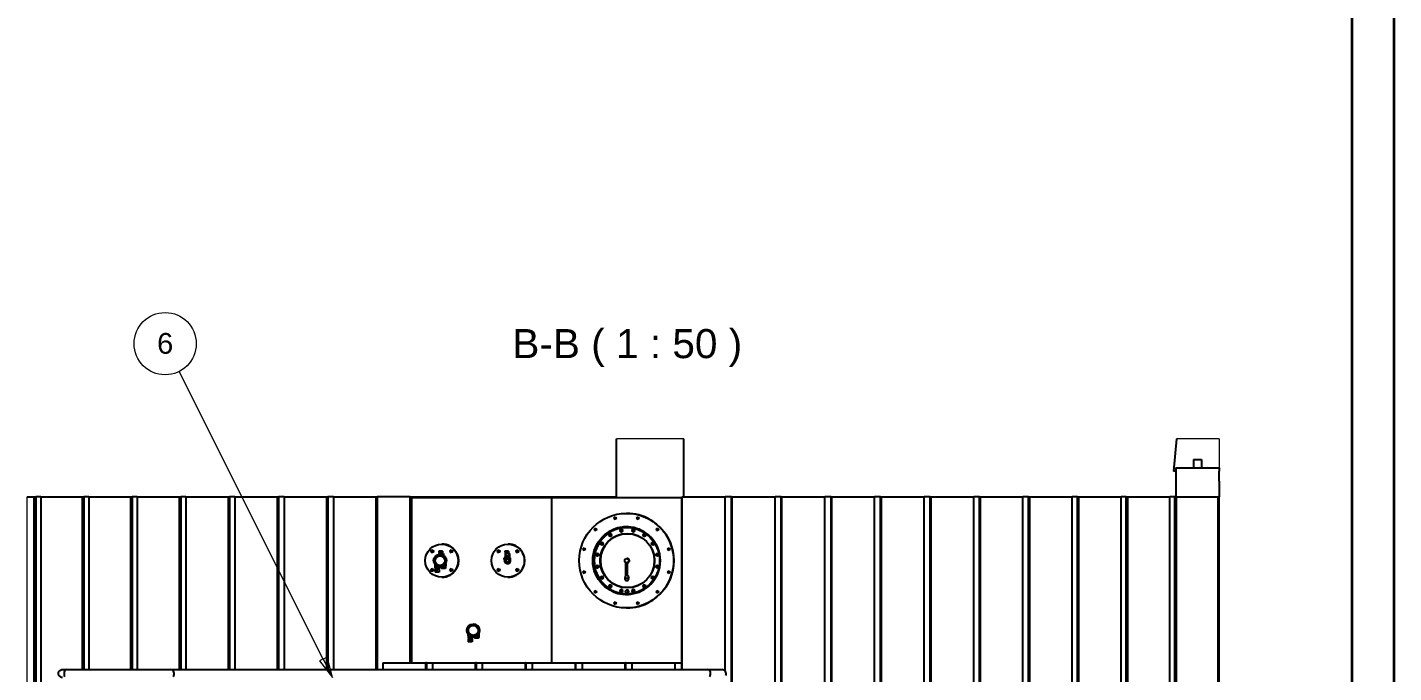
# Model space of a CAD drawing. Header units: millimetres. Extents: x -360063 to 84100, y -179792 to 59400.
# Drawn here: x 67632 to 84100, y 30450 to 38223 of the extents above; entities that cross this region are included whole.
import ezdxf

# ---------------------------------------------------------------- set-up
doc = ezdxf.new("R2010")
doc.units = ezdxf.units.MM
doc.header["$LTSCALE"] = 100
doc.layers.get('0').update_dxf_attribs({"lineweight": 18})
for name, color, linetype, lineweight in [('Border', 7, 'Continuous', 35), ('Symbol', 7, 'Continuous', 18), ('Visible', 7, 'Continuous', 25), ('Visible Narrow', 7, 'Continuous', 18)]:
    doc.layers.add(name, color=color, linetype=linetype, lineweight=lineweight)
doc.styles.add('4003-AREA-05_Standard', font='arial.ttf')
doc.styles.add('Note Text', font='arial.ttf')

# ---------------------------------------------------------------- blocks, each defined once
blk = doc.blocks.new('Borders Bigadan Border')
at = {"layer": 'Border'}
for p, q in [((841, 594), (841, 0)), ((836, 5), (836, 589))]:
    blk.add_line(p, q, dxfattribs=at)
blk = doc.blocks.new('Balloon4')
at = {"layer": 'Symbol'}
for p, q in [((711.99, 306.14), (694.6, 340.79)), ((712.44, 306.37), (711.54, 305.92)), ((713.11, 303.91), (712.44, 306.37)), ((711.54, 305.92), (713.11, 303.91)), ((711.99, 306.14), (713.11, 303.91))]:
    blk.add_line(p, q, dxfattribs=at)
at = {"layer": 'Symbol', "flags": 128}
blk.add_lwpolyline([(711.54, 305.92), (713.11, 303.91), (712.44, 306.37), (711.54, 305.92)], dxfattribs=at)
at = {"layer": 'Symbol'}
blk.add_circle((692.93, 344.13), 3.75, dxfattribs=at)
blk.add_solid([(711.54, 305.92), (713.11, 303.91), (712.44, 306.37), (711.54, 305.92)], dxfattribs=at)
at = {"layer": 'Symbol', "insert": (692.93, 344.15), "char_height": 2.5, "attachment_point": 5, "style": 'Note Text'}
blk.add_mtext('6', dxfattribs=at)

msp = doc.modelspace()

# ---------------------------------------------------------------- linework, layer by layer
at = {"layer": 'Visible'}
for p, q in [((74733.56, 32559.19), (74733.56, 33268.2)), ((75546.36, 32569.19), (75546.36, 33268.2)), ((81481.71, 33268.2), (81447.42, 32876.19)), ((81685.56, 33018.19), (81785.56, 33018.19)), ((81685.56, 33018.19), (81685.56, 32916.19)), ((81785.56, 33018.19), (81785.56, 32916.19)), ((81475.06, 32876.19), (81447.42, 32876.19)), ((81475.06, 32916.19), (81996.06, 32916.19)), ((81475.06, 32916.19), (81475.06, 32569.19)), ((81997.76, 32876.19), (81995.89, 32876.19)), ((81996.06, 32916.19), (81996.06, 32876.19)), ((81996.06, 32756.13), (81996.06, 32569.19)), ((67631.64, 32569.19), (67716.03, 32569.19)), ((67716.03, 32569.19), (67735.44, 32569.19)), ((67716.03, 20839.19), (67716.03, 32569.19)), ((67792.89, 32569.19), (67735.44, 32569.19)), ((67735.44, 32569.19), (67735.44, 20839.19)), ((67792.89, 32569.19), (67792.89, 20839.19)), ((67792.89, 32569.19), (68295.89, 32569.19)), ((68295.89, 30487.49), (68295.89, 32569.19)), ((68295.89, 32569.19), (68313.77, 32569.19)), ((68373.23, 32569.19), (68313.77, 32569.19)), ((68313.77, 32569.19), (68313.77, 30487.49)), ((68373.23, 32569.19), (68373.23, 30487.49)), ((68373.23, 32569.19), (68879.24, 32569.19)), ((68879.24, 32569.19), (68895.6, 32569.19)), ((68879.24, 30487.49), (68879.24, 32569.19)), ((68957.03, 32569.19), (68895.6, 32569.19)), ((68895.6, 32569.19), (68895.6, 30487.49)), ((68957.03, 32569.19), (68957.03, 30487.49)), ((68957.03, 32569.19), (69465.8, 32569.19)), ((69465.8, 30487.49), (69465.8, 32569.19)), ((69465.8, 32569.19), (69480.61, 32569.19)), ((69543.99, 32569.19), (69480.61, 32569.19)), ((69480.61, 32569.19), (69480.61, 30487.49)), ((69543.99, 32569.19), (69543.99, 30487.49)), ((69543.99, 32569.19), (70055.25, 32569.19)), ((70055.25, 30487.49), (70055.25, 32569.19)), ((70055.25, 32569.19), (70068.51, 32569.19)), ((70133.8, 32569.19), (70068.51, 32569.19)), ((70068.51, 32569.19), (70068.51, 30487.49)), ((70133.8, 32569.19), (70133.8, 30487.49)), ((70133.8, 32569.19), (70647.3, 32569.19)), ((70647.3, 32569.19), (70659, 32569.19)), ((70647.3, 30487.49), (70647.3, 32569.19)), ((70726.17, 32569.19), (70659, 32569.19)), ((70659, 32569.19), (70659, 30487.49)), ((70726.17, 32569.19), (70726.17, 30487.49)), ((70726.17, 32569.19), (71241.64, 32569.19)), ((71241.64, 30487.49), (71241.64, 32569.19)), ((71241.64, 32569.19), (71251.79, 32569.19)), ((71320.8, 32569.19), (71251.79, 32569.19)), ((71251.79, 32569.19), (71251.79, 30487.49)), ((71320.8, 32569.19), (71320.8, 30487.49)), ((71320.8, 32569.19), (71837.98, 32569.19)), ((71837.98, 32569.19), (71846.56, 32569.19)), ((71837.98, 30487.49), (71837.98, 32569.19)), ((72244.37, 32569.19), (71846.56, 32569.19)), ((71846.56, 32569.19), (71846.56, 30487.49)), ((72244.37, 32569.19), (72260.35, 32569.19)), ((72244.37, 30569.19), (72244.37, 32569.19)), ((72260.35, 32569.19), (74733.56, 32569.19)), ((72260.35, 32569.19), (72260.35, 30569.19)), ((72260.35, 32559.19), (73954.17, 32559.19)), ((73954.17, 32559.19), (75519.8, 32559.19)), ((73954.17, 30569.19), (73954.17, 32559.19)), ((75519.8, 30487.49), (75519.8, 32569.19)), ((75519.8, 32569.19), (75520.7, 32569.19)), ((75520.7, 32569.19), (75520.7, 30487.49)), ((75520.7, 32569.19), (76042.41, 32569.19)), ((76119.88, 32569.19), (76042.41, 32569.19)), ((76042.41, 30469.67), (76042.41, 32569.19)), ((76119.88, 25039.19), (76119.88, 32569.19)), ((76119.88, 32569.19), (76122.36, 32569.19)), ((76122.36, 32569.19), (76122.36, 25039.19)), ((76122.36, 32569.19), (76643.66, 32569.19)), ((76719.47, 32569.19), (76643.66, 32569.19)), ((76643.66, 25039.19), (76643.66, 32569.19)), ((76719.47, 25039.19), (76719.47, 32569.19)), ((76719.47, 32569.19), (76723.52, 32569.19)), ((76723.52, 32569.19), (76723.52, 25039.19)), ((76723.52, 32569.19), (77244.14, 32569.19)), ((77318.24, 32569.19), (77244.14, 32569.19)), ((77244.14, 25039.19), (77244.14, 32569.19)), ((77318.24, 25039.19), (77318.24, 32569.19)), ((77318.24, 32569.19), (77323.88, 32569.19)), ((77323.88, 32569.19), (77323.88, 25039.19)), ((77323.88, 32569.19), (77843.54, 32569.19)), ((77915.91, 32569.19), (77843.54, 32569.19)), ((77843.54, 25039.19), (77843.54, 32569.19)), ((77915.91, 25039.19), (77915.91, 32569.19)), ((77915.91, 32569.19), (77923.12, 32569.19)), ((77923.12, 32569.19), (77923.12, 25039.19)), ((77923.12, 32569.19), (78441.57, 32569.19)), ((78512.15, 32569.19), (78441.57, 32569.19)), ((78441.57, 25039.19), (78441.57, 32569.19)), ((78512.15, 25039.19), (78512.15, 32569.19)), ((78512.15, 32569.19), (78520.93, 32569.19)), ((78520.93, 32569.19), (78520.93, 25039.19)), ((78520.93, 32569.19), (79037.9, 32569.19)), ((79106.67, 32569.19), (79037.9, 32569.19)), ((79037.9, 25039.19), (79037.9, 32569.19)), ((79106.67, 25039.19), (79106.67, 32569.19)), ((79106.67, 32569.19), (79117.02, 32569.19)), ((79117.02, 32569.19), (79117.02, 25039.19)), ((79117.02, 32569.19), (79632.25, 32569.19)), ((79699.17, 32569.19), (79632.25, 32569.19)), ((79632.25, 25039.19), (79632.25, 32569.19)), ((79699.17, 25039.19), (79699.17, 32569.19)), ((79699.17, 32569.19), (79711.08, 32569.19)), ((79711.08, 32569.19), (79711.08, 25039.19)), ((79711.08, 32569.19), (80224.3, 32569.19)), ((80289.34, 32569.19), (80224.3, 32569.19)), ((80224.3, 25039.19), (80224.3, 32569.19)), ((80289.34, 32569.19), (80302.81, 32569.19)), ((80289.34, 20839.19), (80289.34, 32569.19)), ((80302.81, 32569.19), (80302.81, 20839.19)), ((80302.81, 32569.19), (80813.76, 32569.19)), ((80876.88, 32569.19), (80813.76, 32569.19)), ((80813.76, 20839.19), (80813.76, 32569.19)), ((80876.88, 20839.19), (80876.88, 32569.19)), ((80876.88, 32569.19), (80891.89, 32569.19)), ((80891.89, 32569.19), (80891.89, 20839.19)), ((80891.89, 32569.19), (81400.31, 32569.19)), ((81461.48, 32569.19), (81400.31, 32569.19)), ((81400.31, 20839.19), (81400.31, 32569.19)), ((81461.48, 32569.19), (81478.04, 32569.19)), ((81461.48, 20839.19), (81461.48, 32569.19)), ((81478.04, 32569.19), (81478.04, 20839.19)), ((81478.04, 32569.19), (81983.67, 32569.19)), ((81997.76, 32569.19), (81983.67, 32569.19)), ((81983.67, 20839.19), (81983.67, 32569.19)), ((74853.32, 32369.19), (74853.77, 32369.19)), ((74658.33, 32120.83), (74659.05, 32120.83)), ((74733.56, 32187.92), (74733.56, 32187.99)), ((74791.57, 32176.08), (74792.29, 32176.08)), ((74791.57, 32148.08), (74792.29, 32148.08)), ((74851.97, 32205.59), (74868.63, 32205.59)), ((74935.79, 32176.08), (74936.51, 32176.08)), ((74935.79, 32148.08), (74936.51, 32148.08)), ((75069.03, 32120.83), (75069.75, 32120.83)), ((72627.78, 31999.19), (72628.05, 31999.19)), ((73424.9, 31999.19), (73425.17, 31999.19)), ((74556.35, 32018.75), (74557.07, 32018.75)), ((74556.35, 31990.75), (74557.07, 31990.75)), ((74658.33, 32092.83), (74659.05, 32092.83)), ((75069.03, 32092.83), (75069.75, 32092.83)), ((75171.01, 32018.75), (75171.73, 32018.75)), ((75171.01, 31990.75), (75171.73, 31990.75)), ((72589.65, 31912.39), (72589.65, 31900.39)), ((72631.6, 31912.39), (72589.65, 31912.39)), ((72631.6, 31900.39), (72589.65, 31900.39)), ((72597.02, 31887.19), (72595.7, 31887.19)), ((72595.7, 31887.19), (72595.7, 31875.57)), ((72596.93, 31885.29), (72597.38, 31895.19)), ((72596.93, 31885.29), (72597.36, 31875.75)), ((72640.89, 31885.29), (72596.93, 31885.29)), ((72600.74, 31895.19), (72597.38, 31895.19)), ((72601.06, 31888.12), (72600.5, 31900.39)), ((72601.06, 31888.12), (72637.02, 31888.12)), ((72607, 31876.13), (72605.02, 31876.13)), ((72631.6, 31912.39), (72639.04, 31912.39)), ((72631.6, 31912.39), (72631.6, 31900.39)), ((72631.6, 31900.39), (72639.04, 31900.39)), ((72637.02, 31888.12), (72636.47, 31900.39)), ((72637.21, 31892.36), (72636.85, 31900.39)), ((72637.21, 31892.36), (72637.02, 31888.12)), ((72641.33, 31895.19), (72637.08, 31895.19)), ((72639.04, 31900.39), (72639.04, 31912.39)), ((72640.89, 31885.29), (72641.33, 31895.19)), ((72640.89, 31885.29), (72641.67, 31867.86)), ((72642.29, 31873.97), (72641.33, 31895.19)), ((72647.7, 31887.19), (72641.69, 31887.19)), ((72642.29, 31873.97), (72642.01, 31867.69)), ((72647.7, 31887.19), (72647.7, 31864.46)), ((73389.15, 31835.19), (73379.13, 31835.19)), ((73379.13, 31819.19), (73379.13, 31835.19)), ((73389.15, 31819.19), (73379.13, 31819.19)), ((73385.37, 31811.25), (73383.63, 31811.25)), ((73383.63, 31804.81), (73383.63, 31811.25)), ((73383.63, 31787.13), (73383.63, 31793.57)), ((73385.37, 31787.13), (73383.63, 31787.13)), ((73386.77, 31912.39), (73386.77, 31900.39)), ((73428.73, 31912.39), (73386.77, 31912.39)), ((73428.73, 31900.39), (73386.77, 31900.39)), ((73389.15, 31835.19), (73445.1, 31835.19)), ((73389.15, 31819.19), (73389.66, 31819.19)), ((73394.14, 31887.19), (73392.83, 31887.19)), ((73392.83, 31887.19), (73392.83, 31835.19)), ((73394.06, 31885.29), (73394.5, 31895.19)), ((73394.06, 31885.29), (73395.01, 31864.08)), ((73438.01, 31885.29), (73394.06, 31885.29)), ((73397.86, 31895.19), (73394.5, 31895.19)), ((73401.01, 31864.08), (73395.01, 31864.08)), ((73398.18, 31888.12), (73397.63, 31900.39)), ((73398.18, 31888.12), (73434.14, 31888.12)), ((73399.52, 31863.39), (73401.04, 31863.39)), ((73401.01, 31864.08), (73401.3, 31857.56)), ((73433.27, 31857.56), (73401.3, 31857.56)), ((73401.3, 31857.56), (73401.3, 31839.58)), ((73401.3, 31839.58), (73411.29, 31839.58)), ((73411.29, 31853.42), (73411.29, 31839.58)), ((73423.28, 31853.42), (73411.29, 31853.42)), ((73411.47, 31839.58), (73411.29, 31839.58)), ((73411.47, 31839.58), (73411.47, 31853.42)), ((73412.25, 31848.39), (73422.24, 31848.39)), ((73412.25, 31841.1), (73412.25, 31848.39)), ((73412.25, 31841.1), (73422.24, 31841.1)), ((73412.68, 31838.85), (73412.25, 31841.1)), ((73422.24, 31848.39), (73422.67, 31848.39)), ((73422.24, 31841.1), (73422.24, 31848.39)), ((73422.67, 31838.85), (73422.24, 31841.1)), ((73422.67, 31848.39), (73422.67, 31838.85)), ((73423.28, 31839.58), (73423.28, 31853.42)), ((73423.28, 31839.58), (73433.27, 31839.58)), ((73428.73, 31912.39), (73436.16, 31912.39)), ((73428.73, 31912.39), (73428.73, 31900.39)), ((73428.73, 31900.39), (73436.16, 31900.39)), ((73431.55, 31824.19), (73430.57, 31824.19)), ((73445.96, 31799.19), (73431.55, 31824.19)), ((73431.55, 31774.19), (73445.96, 31799.19)), ((73438.97, 31864.08), (73432.97, 31864.08)), ((73432.97, 31864.08), (73433.27, 31857.56)), ((73433.23, 31864.08), (73433.45, 31859.22)), ((73433.26, 31863.39), (73435.48, 31863.39)), ((73433.27, 31857.56), (73433.27, 31839.58)), ((73433.27, 31839.58), (73433.45, 31839.58)), ((73433.45, 31859.22), (73433.45, 31839.58)), ((73434.14, 31888.12), (73433.59, 31900.39)), ((73434.33, 31892.36), (73433.97, 31900.39)), ((73434.33, 31892.36), (73434.14, 31888.12)), ((73438.46, 31895.19), (73434.21, 31895.19)), ((73435.97, 31863.39), (73435.48, 31863.39)), ((73435.97, 31863.39), (73435.97, 31864.08)), ((73436.16, 31900.39), (73436.16, 31912.39)), ((73438.01, 31885.29), (73438.46, 31895.19)), ((73438.01, 31885.29), (73438.97, 31864.08)), ((73439.41, 31873.97), (73438.46, 31895.19)), ((73444.83, 31887.19), (73438.82, 31887.19)), ((73439.41, 31873.97), (73438.97, 31864.08)), ((73444.59, 31819.19), (73445.1, 31819.19)), ((73444.83, 31887.19), (73444.83, 31835.19)), ((73445.96, 31799.19), (73444.98, 31799.19)), ((73456.07, 31835.19), (73445.1, 31835.19)), ((73456.07, 31819.19), (73445.1, 31819.19)), ((73456.07, 31819.19), (73456.07, 31835.19)), ((74501.16, 31885.37), (74501.88, 31885.37)), ((74501.16, 31857.37), (74501.88, 31857.37)), ((74864.04, 31824.19), (74856.38, 31824.19)), ((75226.2, 31885.37), (75226.92, 31885.37)), ((75226.2, 31857.37), (75226.92, 31857.37)), ((72542.17, 31754.88), (72542.17, 31735.45)), ((72543.36, 31734.91), (72543.36, 31714.19)), ((72543.36, 31714.19), (72545.76, 31714.19)), ((72547.01, 31714.19), (72545.76, 31714.19)), ((72545.76, 31714.19), (72545.76, 31704.19)), ((72569.11, 31704.19), (72545.76, 31704.19)), ((72569.11, 31694.19), (72545.76, 31694.19)), ((72545.76, 31694.19), (72545.76, 31662.19)), ((72569.11, 31662.19), (72545.76, 31662.19)), ((72547.01, 31714.19), (72567.86, 31714.19)), ((72550.36, 31704.19), (72550.36, 31694.19)), ((72569.11, 31714.19), (72567.86, 31714.19)), ((72570.43, 31714.19), (72569.11, 31714.19)), ((72569.11, 31714.19), (72569.11, 31704.19)), ((72593.71, 31704.19), (72569.11, 31704.19)), ((72593.71, 31694.19), (72569.11, 31694.19)), ((72569.11, 31694.19), (72569.11, 31662.19)), ((72593.71, 31662.19), (72569.11, 31662.19)), ((72570.43, 31714.19), (72592.39, 31714.19)), ((72590.36, 31704.19), (72590.36, 31694.19)), ((72592.11, 31723.34), (72592.11, 31722.19)), ((72595.29, 31722.19), (72592.11, 31722.19)), ((72593.71, 31714.19), (72592.39, 31714.19)), ((72593.78, 31714.19), (72593.71, 31714.19)), ((72593.71, 31714.19), (72593.71, 31704.19)), ((72594.96, 31704.19), (72593.71, 31704.19)), ((72594.96, 31694.19), (72593.71, 31694.19)), ((72593.71, 31694.19), (72593.71, 31662.19)), ((72594.96, 31662.19), (72593.71, 31662.19)), ((72593.78, 31714.19), (72597.36, 31714.19)), ((72594.96, 31714.19), (72594.96, 31704.19)), ((72594.96, 31694.19), (72594.96, 31662.19)), ((72595.29, 31722.86), (72595.29, 31722.19)), ((72595.29, 31722.19), (72620, 31722.19)), ((72597.36, 31722.19), (72597.36, 31714.19)), ((72607, 31722.24), (72605.02, 31722.24)), ((72619.28, 31722.19), (72619.28, 31714.19)), ((72619.28, 31714.19), (72621.68, 31714.19)), ((72620, 31723.35), (72620, 31722.19)), ((72623.18, 31722.19), (72620, 31722.19)), ((72622.93, 31714.19), (72621.68, 31714.19)), ((72621.68, 31714.19), (72621.68, 31704.19)), ((72645.03, 31704.19), (72621.68, 31704.19)), ((72622.93, 31714.19), (72643.78, 31714.19)), ((72623.18, 31723.97), (72623.18, 31722.19)), ((72645.03, 31714.19), (72643.78, 31714.19)), ((72645.01, 31727.83), (72645.01, 31727.83)), ((72646.35, 31714.19), (72645.03, 31714.19)), ((72645.03, 31714.19), (72645.03, 31704.19)), ((72669.63, 31704.19), (72645.03, 31704.19)), ((72646.35, 31714.19), (72668.31, 31714.19)), ((72669.63, 31714.19), (72668.31, 31714.19)), ((72669.7, 31714.19), (72669.63, 31714.19)), ((72669.63, 31714.19), (72669.63, 31704.19)), ((72670.88, 31704.19), (72669.63, 31704.19)), ((72669.7, 31714.19), (72673.28, 31714.19)), ((72670.88, 31714.19), (72670.88, 31704.19)), ((72673.28, 31735.04), (72673.28, 31714.19)), ((72674.47, 31762.33), (72674.47, 31735.45)), ((73420.27, 31765.19), (73417.13, 31765.19)), ((73420.85, 31763.19), (73420.27, 31763.19)), ((73431.55, 31774.19), (73430.57, 31774.19)), ((74501.16, 31741.01), (74501.88, 31741.01)), ((74501.16, 31713.01), (74501.88, 31713.01)), ((74843.28, 31620.51), (74833.28, 31583.19)), ((74871.28, 31620.51), (74843.28, 31620.51)), ((74847.28, 31620.51), (74847.28, 31775.91)), ((74856.83, 31774.19), (74856.38, 31774.19)), ((74867.28, 31620.51), (74867.28, 31776.27)), ((74871.28, 31620.51), (74881.28, 31583.19)), ((75226.2, 31741.01), (75226.92, 31741.01)), ((75226.2, 31713.01), (75226.92, 31713.01)), ((72627.78, 31599.19), (72628.05, 31599.19)), ((73424.9, 31599.19), (73425.17, 31599.19)), ((74556.35, 31607.63), (74557.07, 31607.63)), ((74556.35, 31579.63), (74557.07, 31579.63)), ((74658.33, 31505.55), (74659.05, 31505.55)), ((74658.33, 31477.55), (74659.05, 31477.55)), ((74881.28, 31583.19), (74833.28, 31583.19)), ((75069.03, 31505.55), (75069.75, 31505.55)), ((75069.03, 31477.55), (75069.75, 31477.55)), ((75171.01, 31607.63), (75171.73, 31607.63)), ((75171.01, 31579.63), (75171.73, 31579.63)), ((74733.56, 31410.38), (74733.56, 31410.46)), ((74791.57, 31450.3), (74792.29, 31450.3)), ((74791.57, 31422.3), (74792.29, 31422.3)), ((74851.97, 31392.79), (74868.63, 31392.79)), ((74863.68, 31445.19), (74854.67, 31445.19)), ((74863.68, 31413.19), (74854.67, 31413.19)), ((74935.79, 31450.3), (74936.51, 31450.3)), ((74935.79, 31422.3), (74936.51, 31422.3)), ((74853.32, 31229.19), (74853.77, 31229.19)), ((73006.85, 31036.13), (73004.87, 31036.13)), ((72942.03, 30914.88), (72942.03, 30895.45)), ((72943.22, 30894.91), (72943.22, 30874.19)), ((72943.22, 30874.19), (72945.62, 30874.19)), ((72946.87, 30874.19), (72945.62, 30874.19)), ((72945.62, 30874.19), (72945.62, 30864.19)), ((72968.97, 30864.19), (72945.62, 30864.19)), ((72968.97, 30854.19), (72945.62, 30854.19)), ((72945.62, 30854.19), (72945.62, 30822.19)), ((72968.97, 30822.19), (72945.62, 30822.19)), ((72946.87, 30874.19), (72967.71, 30874.19)), ((72950.22, 30864.19), (72950.22, 30854.19)), ((72968.97, 30874.19), (72967.71, 30874.19)), ((72970.29, 30874.19), (72968.97, 30874.19)), ((72968.97, 30874.19), (72968.97, 30864.19)), ((72993.57, 30864.19), (72968.97, 30864.19)), ((72993.57, 30854.19), (72968.97, 30854.19)), ((72968.97, 30854.19), (72968.97, 30822.19)), ((72993.57, 30822.19), (72968.97, 30822.19)), ((72970.29, 30874.19), (72992.25, 30874.19)), ((72990.22, 30864.19), (72990.22, 30854.19)), ((72991.97, 30883.34), (72991.97, 30882.19)), ((72995.14, 30882.19), (72991.97, 30882.19)), ((72993.57, 30874.19), (72992.25, 30874.19)), ((72993.63, 30874.19), (72993.57, 30874.19)), ((72993.57, 30874.19), (72993.57, 30864.19)), ((72994.81, 30864.19), (72993.57, 30864.19)), ((72994.81, 30854.19), (72993.57, 30854.19)), ((72993.57, 30854.19), (72993.57, 30822.19)), ((72994.81, 30822.19), (72993.57, 30822.19)), ((72993.63, 30874.19), (72997.22, 30874.19)), ((72994.81, 30874.19), (72994.81, 30864.19)), ((72994.81, 30854.19), (72994.81, 30822.19)), ((72995.14, 30882.86), (72995.14, 30882.19)), ((72995.14, 30882.19), (73019.86, 30882.19)), ((72997.22, 30882.19), (72997.22, 30874.19)), ((73006.85, 30882.24), (73004.87, 30882.24)), ((73019.14, 30882.19), (73019.14, 30874.19)), ((73019.14, 30874.19), (73021.54, 30874.19)), ((73019.86, 30883.35), (73019.86, 30882.19)), ((73023.04, 30882.19), (73019.86, 30882.19)), ((73022.79, 30874.19), (73021.54, 30874.19)), ((73021.54, 30874.19), (73021.54, 30864.19)), ((73044.89, 30864.19), (73021.54, 30864.19)), ((73022.79, 30874.19), (73043.64, 30874.19)), ((73023.04, 30883.97), (73023.04, 30882.19)), ((73044.89, 30874.19), (73043.64, 30874.19)), ((73044.87, 30887.83), (73044.87, 30887.83)), ((73046.21, 30874.19), (73044.89, 30874.19)), ((73044.89, 30874.19), (73044.89, 30864.19)), ((73069.49, 30864.19), (73044.89, 30864.19)), ((73046.21, 30874.19), (73068.17, 30874.19)), ((73069.49, 30874.19), (73068.17, 30874.19)), ((73069.56, 30874.19), (73069.49, 30874.19)), ((73069.49, 30874.19), (73069.49, 30864.19)), ((73070.74, 30864.19), (73069.49, 30864.19)), ((73069.56, 30874.19), (73073.14, 30874.19)), ((73070.74, 30874.19), (73070.74, 30864.19)), ((73073.14, 30895.04), (73073.14, 30874.19)), ((73074.32, 30922.33), (73074.32, 30895.45)), ((68055.87, 30487.49), (68104.04, 30487.49)), ((68104.04, 30487.49), (69357.84, 30487.49)), ((69357.84, 30487.49), (75823.87, 30487.49)), ((71917.38, 30569.19), (71917.38, 30487.49)), ((71917.38, 30569.19), (72436, 30569.19)), ((72436, 30487.49), (72436, 30569.19)), ((72443.01, 30569.19), (72436, 30569.19)), ((72443.01, 30569.19), (72515.6, 30569.19)), ((72443.01, 30569.19), (72443.01, 30487.49)), ((72515.6, 30569.19), (72515.6, 30487.49)), ((72515.6, 30569.19), (73035.41, 30569.19)), ((73035.41, 30487.49), (73035.41, 30569.19)), ((73040.83, 30569.19), (73035.41, 30569.19)), ((73040.83, 30569.19), (73115.17, 30569.19)), ((73040.83, 30569.19), (73040.83, 30487.49)), ((73115.17, 30569.19), (73115.17, 30487.49)), ((73115.17, 30569.19), (73635.89, 30569.19)), ((73635.89, 30487.49), (73635.89, 30569.19)), ((73639.73, 30569.19), (73635.89, 30569.19)), ((73639.73, 30569.19), (73715.76, 30569.19)), ((73639.73, 30569.19), (73639.73, 30487.49)), ((73715.76, 30569.19), (73715.76, 30487.49)), ((73715.76, 30569.19), (74237.13, 30569.19)), ((74237.13, 30487.49), (74237.13, 30569.19)), ((74239.4, 30569.19), (74237.13, 30569.19)), ((74239.4, 30569.19), (74317.09, 30569.19)), ((74239.4, 30569.19), (74239.4, 30487.49)), ((74317.09, 30569.19), (74317.09, 30487.49)), ((74317.09, 30569.19), (74838.84, 30569.19)), ((74838.84, 30487.49), (74838.84, 30569.19)), ((74839.53, 30569.19), (74838.84, 30569.19)), ((74839.53, 30569.19), (74918.84, 30569.19)), ((74839.53, 30569.19), (74839.53, 30487.49)), ((74918.84, 30569.19), (74918.84, 30487.49)), ((74918.84, 30569.19), (75440.7, 30569.19)), ((75440.7, 30569.19), (75519.8, 30569.19)), ((75440.7, 30487.49), (75440.7, 30569.19)), ((75823.87, 30487.49), (76001.34, 30487.49))]:
    msp.add_line(p, q, dxfattribs=at)
msp.add_arc((74857.28, 31583.19), 24, 180, 0, dxfattribs=at)
for centre, major_axis in [((74853.32, 31799.19), (0, 570)), ((74716.29, 32311.13), (0, 12)), ((74990.36, 32311.13), (0, 12)), ((74851.97, 31799.19), (0, 406.4)), ((74851.97, 31799.19), (0, 400)), ((74478.93, 32173.96), (0, 12)), ((74863.68, 31799.19), (0, 329)), ((74863.86, 31799.19), (0, 325)), ((74658.33, 32106.83), (0, 15)), ((74658.33, 32106.83), (0, -14)), ((74791.57, 32162.08), (0, 15)), ((74791.57, 32162.08), (0, -14)), ((74935.79, 32162.08), (0, 15)), ((74935.79, 32162.08), (0, -14)), ((75069.03, 32106.83), (0, 15)), ((75069.03, 32106.83), (0, -14)), ((75227.71, 32173.96), (0, 12)), ((72627.78, 31799.19), (0, 200)), ((73424.9, 31799.19), (0, 200)), ((74556.35, 32004.75), (0, 15)), ((74556.35, 32004.75), (0, -14)), ((75171.01, 32004.75), (0, 15)), ((75171.01, 32004.75), (0, 14)), ((72514.75, 31912.33), (0, -14)), ((72605.02, 31799.19), (0, -76.94)), ((72604.88, 31799.19), (0, -59.97)), ((72740.8, 31912.33), (0, -14)), ((73311.88, 31912.33), (0, -14)), ((73416.05, 31799.19), (0, 19.79)), ((73537.92, 31912.33), (0, -14)), ((74341.9, 31936.36), (0, 12)), ((74501.16, 31871.37), (0, 15)), ((74501.16, 31871.37), (0, -14)), ((74856.38, 31799.19), (0, -25)), ((75226.2, 31871.37), (0, 15)), ((75226.2, 31871.37), (0, 14)), ((75364.74, 31936.36), (0, 12)), ((72514.75, 31686.05), (0, 14)), ((72740.8, 31686.05), (0, 14)), ((73311.88, 31686.05), (0, 14)), ((73537.92, 31686.05), (0, 14)), ((74341.9, 31662.01), (0, -12)), ((74501.16, 31727.01), (0, -15)), ((74501.16, 31727.01), (0, -14)), ((75226.2, 31727.01), (0, -15)), ((75226.2, 31727.01), (0, 14)), ((75364.74, 31662.01), (0, -12)), ((74556.35, 31593.63), (0, -15)), ((74556.35, 31593.63), (0, -14)), ((74658.33, 31491.55), (0, -15)), ((74658.33, 31491.55), (0, 14)), ((75069.03, 31491.55), (0, -15)), ((75069.03, 31491.55), (0, 14)), ((75171.01, 31593.63), (0, -15)), ((75171.01, 31593.63), (0, 14)), ((74478.93, 31424.42), (0, -12)), ((74716.29, 31287.25), (0, -12)), ((74791.57, 31436.3), (0, -15)), ((74791.57, 31436.3), (0, 14)), ((74854.67, 31429.19), (0, -16)), ((74935.79, 31436.3), (0, -15)), ((74935.79, 31436.3), (0, 14)), ((74990.36, 31287.25), (0, -12)), ((75227.71, 31424.42), (0, -12)), ((73004.87, 30959.19), (0, -76.94)), ((73004.74, 30959.19), (0, -59.97))]:
    msp.add_ellipse(centre, major_axis=major_axis, ratio=0.99898536, dxfattribs=at)
for centre, major_axis, ratio, start_param, end_param in [((74716.74, 32311.13), (0, 12), 0.99898536, 0.01878524, 3.12280741), ((74853.77, 31799.19), (0, 570), 0.99898536, 3.14159265, 6.28318531), ((74990.81, 32311.13), (0, 12), 0.99898536, 0.01878524, 3.12280741), ((74863.68, 31799.19), (0, 400), 0.99898536, 0.01465215, 3.1269405), ((74479.38, 32173.96), (0, 12), 0.99898536, 0.01878524, 3.12280741), ((74863.95, 31799.19), (0, 325), 0.99898536, 0.00013871, 3.14145394), ((74863.95, 31799.19), (0, 325), 0.99898536, 0.00013871, 3.14145394), ((74864.04, 31799.19), (0, 325), 0.99898536, 0.00027743, 3.14131523), ((74659.05, 32106.83), (0, -15), 0.99898536, 3.16563866, 6.2591393), ((74659.05, 32106.83), (0, -14), 0.99898536, 0, 3.14159265), ((74853.32, 31799.19), (0, 407), 0.99898536, 2.68045048, 6.74432748), ((74853.77, 31799.19), (0, 407), 0.99898536, 0.00055383, 0.34128436), ((74792.29, 32162.08), (0, -15), 0.99898536, 3.16563866, 6.2591393), ((74792.29, 32162.08), (0, -14), 0.99898536, 0, 3.14159265), ((74868.63, 31799.19), (0, 406.4), 0.99898536, 6.26286868, 6.28318531), ((74936.51, 32162.08), (0, -15), 0.99898536, 3.16563866, 6.2591393), ((74936.51, 32162.08), (0, -14), 0.99898536, 0, 3.14159265), ((75069.75, 32106.83), (0, -15), 0.99898536, 3.16563866, 6.2591393), ((75069.75, 32106.83), (0, -14), 0.99898536, 0, 3.14159265), ((75228.16, 32173.96), (0, 12), 0.99898536, 0.01878524, 3.12280741), ((72628.05, 31799.19), (0, 200), 0.99898536, 3.14159265, 6.28318531), ((73425.17, 31799.19), (0, 200), 0.99898536, 3.14159265, 6.28318531), ((74557.07, 32004.75), (0, -15), 0.99898536, 3.16563866, 6.2591393), ((74557.07, 32004.75), (0, -14), 0.99898536, 0, 3.14159265), ((75171.73, 32004.75), (0, -15), 0.99898536, 3.16563866, 6.2591393), ((75171.73, 32004.75), (0, -14), 0.99898536, 0, 3.14159265), ((72515.02, 31912.33), (0, 14), 0.99898536, 0.00966056, 3.13193209), ((72604.94, 31799.19), (0, -60), 0.99898536, 3.71589023, 5.70888773), ((72607, 31799.19), (0, -76.94), 0.99898536, 0, 3.14159265), ((72741.07, 31912.33), (0, 14), 0.99898536, 0.00966056, 3.13193209), ((73312.15, 31912.33), (0, 14), 0.99898536, 0.00966056, 3.13193209), ((73417.13, 31799.19), (0, -34), 0.99898536, 4.08351405, 8.48285656), ((73416.05, 31799.19), (0, -25), 0.99898536, 4.1887902, 5.23598776), ((73416.05, 31799.19), (0, 25), 0.99898536, 0, 1.04719755), ((73416.05, 31799.19), (0, -25), 0.99898536, 5.23598776, 6.28318531), ((73420.27, 31799.19), (0, -36), 0.99898536, 5.56019199, 8.4430126), ((73417.4, 31799.19), (0, 18.86), 0.99898536, 5.54387952, 10.16408375), ((73399.52, 31875.39), (0, -12), 0.04503618, 5.9433484, 6.28318531), ((73418.83, 31832.89), (26, -0.29), 0.23360549, 1.42493707, 1.81196345), ((73416.05, 31799.19), (0, 25), 0.99898536, 5.23598776, 6.28318531), ((73416.05, 31799.19), (0, -25), 0.99898536, 0, 1.04719755), ((73420.27, 31799.19), (0, -34), 0.99898536, 0, 2.19967125), ((73420.85, 31799.19), (0, -36), 0.99898536, 0, 2.1598273), ((73435.48, 31875.39), (0, -12), 0.04503618, 5.9433484, 6.28318531), ((73416.05, 31799.19), (0, 25), 0.99898536, 4.1887902, 5.23598776), ((73538.19, 31912.33), (0, 14), 0.99898536, 0.00966056, 3.13193209), ((74342.35, 31936.36), (0, 12), 0.99898536, 0.01878524, 3.12280741), ((74501.88, 31871.37), (0, -15), 0.99898536, 3.16563866, 6.2591393), ((74501.88, 31871.37), (0, -14), 0.99898536, 0, 3.14159265), ((74864.04, 31799.19), (0, 25), 0.99898536, 3.27187562, 6.28318531), ((75226.92, 31871.37), (0, -15), 0.99898536, 3.16563866, 6.2591393), ((75226.92, 31871.37), (0, -14), 0.99898536, 0, 3.14159265), ((75365.19, 31936.36), (0, 12), 0.99898536, 0.01878524, 3.12280741), ((72515.02, 31686.05), (0, 14), 0.99898536, 0.00966056, 3.13193209), ((72606.98, 31924.19), (-36.77, 196.6), 0.99891194, 2.76575077, 2.83140011), ((72606.98, 31924.19), (-36.77, 196.6), 0.99891194, 3.06519502, 3.14807506), ((72741.07, 31686.05), (0, 14), 0.99898536, 0.00966056, 3.13193209), ((73312.15, 31686.05), (0, 14), 0.99898536, 0.00966056, 3.13193209), ((73538.19, 31686.05), (0, 14), 0.99898536, 0.00966056, 3.13193209), ((74342.35, 31662.01), (0, 12), 0.99898536, 0.01878524, 3.12280741), ((74501.88, 31727.01), (0, -15), 0.99898536, 3.16563866, 6.2591393), ((74501.88, 31727.01), (0, -14), 0.99898536, 0, 3.14159265), ((75226.92, 31727.01), (0, -15), 0.99898536, 3.16563866, 6.2591393), ((75226.92, 31727.01), (0, -14), 0.99898536, 0, 3.14159265), ((75365.19, 31662.01), (0, 12), 0.99898536, 0.01878524, 3.12280741), ((74557.07, 31593.63), (0, -15), 0.99898536, 3.16563866, 6.2591393), ((74557.07, 31593.63), (0, -14), 0.99898536, 0, 3.14159265), ((74659.05, 31491.55), (0, -15), 0.99898536, 3.16563866, 6.2591393), ((74659.05, 31491.55), (0, -14), 0.99898536, 0, 3.14159265), ((75069.75, 31491.55), (0, -15), 0.99898536, 3.16563866, 6.2591393), ((75069.75, 31491.55), (0, -14), 0.99898536, 0, 3.14159265), ((75171.73, 31593.63), (0, -15), 0.99898536, 3.16563866, 6.2591393), ((75171.73, 31593.63), (0, -14), 0.99898536, 0, 3.14159265), ((74479.38, 31424.42), (0, 12), 0.99898536, 0.01878524, 3.12280741), ((74716.74, 31287.25), (0, 12), 0.99898536, 0.01878524, 3.12280741), ((74853.77, 31799.19), (0, -407), 0.99898536, 5.94190095, 6.28263148), ((74792.29, 31436.3), (0, -15), 0.99898536, 3.16563866, 6.2591393), ((74792.29, 31436.3), (0, -14), 0.99898536, 0, 3.14159265), ((74863.68, 31429.19), (0, 16), 0.99898536, 3.14159265, 6.28318531), ((74868.63, 31799.19), (0, -406.4), 0.99898536, 0, 0.02031663), ((74936.51, 31436.3), (0, -15), 0.99898536, 3.16563866, 6.2591393), ((74936.51, 31436.3), (0, -14), 0.99898536, 0, 3.14159265), ((74990.81, 31287.25), (0, 12), 0.99898536, 0.01878524, 3.12280741), ((75228.16, 31424.42), (0, 12), 0.99898536, 0.01878524, 3.12280741), ((73004.79, 30959.19), (0, -60), 0.99898536, 3.71589023, 5.70888773), ((73006.85, 30959.19), (0, -76.94), 0.99898536, 0, 3.14159265), ((73006.83, 31084.19), (-36.77, 196.6), 0.99891194, 2.76575077, 2.83140011), ((73006.83, 31084.19), (-36.77, 196.6), 0.99891194, 3.06519502, 3.14807506), ((68104.04, 30439.19), (0, -48.3), 0.62897878, 3.14159265, 5.52007585), ((69357.84, 30439.19), (0, -48.3), 0.89220021, 0.76310945, 3.14159265), ((75823.87, 30439.19), (0, -48.3), 0.89220021, 0.76310945, 3.14159265), ((76001.34, 30439.19), (-52.95, 0), 0.91216751, 2.68115097, 4.71238898)]:
    msp.add_ellipse(centre, major_axis=major_axis, ratio=ratio, start_param=start_param, end_param=end_param, dxfattribs=at)
msp.add_open_spline([(81996.06, 32756.13), (81996.06, 32796.15), (81996, 32836.16), (81995.89, 32876.19)], degree=3, dxfattribs=at)
for points, weights in [([(73394.42, 31811.69), (73391.07, 31805.89), (73387.31, 31799.19)], [1.90066641994, 1.90066641994, 1.76420471066]), ([(73387.31, 31799.19), (73391.07, 31792.49), (73394.42, 31786.69)], [1.76420471066, 1.90066641994, 1.90066641994]), ([(73401.73, 31824.19), (73397.76, 31817.49), (73394.42, 31811.69)], [1.76420471066, 1.90066641994, 1.90066641994]), ([(73394.42, 31786.69), (73397.76, 31780.89), (73401.73, 31774.19)], [1.90066641994, 1.90066641994, 1.76420471066]), ([(73416.05, 31824.19), (73409.35, 31824.19), (73401.73, 31824.19)], [1.90066641994, 1.90066641994, 1.76420471066]), ([(73430.57, 31824.19), (73422.74, 31824.19), (73416.05, 31824.19)], [1.76420471066, 1.90066641994, 1.90066641994]), ([(73437.67, 31811.69), (73434.33, 31817.49), (73430.57, 31824.19)], [1.90066641994, 1.90066641994, 1.76420471066]), ([(73430.57, 31774.19), (73434.33, 31780.89), (73437.67, 31786.69)], [1.76420471066, 1.90066641994, 1.90066641994]), ([(73444.98, 31799.19), (73441.02, 31805.89), (73437.67, 31811.69)], [1.76420471066, 1.90066641994, 1.90066641994]), ([(73437.67, 31786.69), (73441.02, 31792.49), (73444.98, 31799.19)], [1.90066641994, 1.90066641994, 1.76420471066]), ([(73401.73, 31774.19), (73409.35, 31774.19), (73416.05, 31774.19)], [1.76420471066, 1.90066641994, 1.90066641994]), ([(73416.05, 31774.19), (73422.74, 31774.19), (73430.57, 31774.19)], [1.90066641994, 1.90066641994, 1.76420471066])]:
    msp.add_rational_spline(points, weights, degree=2, dxfattribs=at)
for points, knots in [([(72542.17, 31735.45), (72542.17, 31735.4), (72542.74, 31735.14), (72545.1, 31734.25), (72547.04, 31733.56), (72552.05, 31731.97), (72555.12, 31731.07), (72561.84, 31729.35), (72565.43, 31728.54), (72569.09, 31727.83)], [-2.19364725, -2.19364725, -2.19364725, -2.19364725, -1.70276741, -1.70276741, -1.13973977, -1.13973977, -0.56063261, -0.56063261, 0, 0, 0, 0]), ([(72628.47, 31725.31), (72630.36, 31725.52), (72632.53, 31725.78), (72638.13, 31726.58), (72641.7, 31727.18), (72648.5, 31728.5), (72652.17, 31729.3), (72658.97, 31730.97), (72662.11, 31731.83), (72667.06, 31733.24), (72669.24, 31733.9), (72672.26, 31734.81), (72673.1, 31735.05), (72673.25, 31735.05), (72673.27, 31735.05), (72673.28, 31735.04), (72673.28, 31735.04)], [5.27624895, 5.27624895, 5.27624895, 5.27624895, 5.64272905, 5.64272905, 6.15661621, 6.15661621, 6.68133144, 6.68133144, 7.20604668, 7.20604668, 7.7154664, 7.7154664, 8.22488612, 8.22488612, 8.22488612, 8.28528069, 8.28528069, 8.28528069, 8.28528069]), ([(72645.01, 31727.83), (72648.51, 31728.51), (72651.98, 31729.28), (72658.55, 31730.88), (72661.59, 31731.7), (72666.96, 31733.23), (72669.23, 31733.93), (72672.6, 31734.96), (72673.7, 31735.3), (72674.69, 31735.53), (72674.52, 31735.41), (72673.57, 31735.03), (72673.43, 31734.97), (72673.28, 31734.91)], [-3.20402857, -3.20402857, -3.20402857, -3.20402857, -2.6702293, -2.6702293, -2.13901841, -2.13901841, -1.60180161, -1.60180161, -1.08493269, -1.08493269, -0.55300216, -0.55300216, -0.47277835, -0.47277835, -0.47277835, -0.47277835]), ([(74856.83, 31774.19), (74858.1, 31774.19), (74859.46, 31774.3), (74861.96, 31774.68), (74863.11, 31774.95), (74864.95, 31775.47), (74865.76, 31775.75), (74866.9, 31776.16), (74867.22, 31776.28), (74867.28, 31776.28), (74867.28, 31776.27), (74867.28, 31776.27)], [0.762729336, 0.762729336, 0.762729336, 0.762729336, 0.953315171, 0.953315171, 1.143901006, 1.143901006, 1.334679838, 1.334679838, 1.525458671, 1.525458671, 1.5478389, 1.5478389, 1.5478389, 1.5478389]), ([(72942.03, 30895.45), (72942.03, 30895.4), (72942.6, 30895.14), (72944.96, 30894.25), (72946.89, 30893.56), (72951.91, 30891.97), (72954.98, 30891.07), (72961.7, 30889.35), (72965.28, 30888.54), (72968.95, 30887.83)], [-2.19364725, -2.19364725, -2.19364725, -2.19364725, -1.70276741, -1.70276741, -1.13973977, -1.13973977, -0.56063261, -0.56063261, 0, 0, 0, 0]), ([(73028.32, 30885.31), (73030.21, 30885.52), (73032.39, 30885.78), (73037.99, 30886.58), (73041.56, 30887.18), (73048.35, 30888.5), (73052.02, 30889.3), (73058.83, 30890.97), (73061.96, 30891.83), (73066.92, 30893.24), (73069.09, 30893.9), (73072.12, 30894.81), (73072.96, 30895.05), (73073.11, 30895.05), (73073.13, 30895.05), (73073.14, 30895.04), (73073.14, 30895.04)], [5.27624895, 5.27624895, 5.27624895, 5.27624895, 5.64272905, 5.64272905, 6.15661621, 6.15661621, 6.68133144, 6.68133144, 7.20604668, 7.20604668, 7.7154664, 7.7154664, 8.22488612, 8.22488612, 8.22488612, 8.28528069, 8.28528069, 8.28528069, 8.28528069]), ([(73044.87, 30887.83), (73048.36, 30888.51), (73051.84, 30889.28), (73058.4, 30890.88), (73061.45, 30891.7), (73066.81, 30893.23), (73069.09, 30893.93), (73072.45, 30894.96), (73073.56, 30895.3), (73074.54, 30895.53), (73074.37, 30895.41), (73073.43, 30895.03), (73073.29, 30894.97), (73073.14, 30894.91)], [-3.20402857, -3.20402857, -3.20402857, -3.20402857, -2.6702293, -2.6702293, -2.13901841, -2.13901841, -1.60180161, -1.60180161, -1.08493269, -1.08493269, -0.55300216, -0.55300216, -0.47277835, -0.47277835, -0.47277835, -0.47277835]), ([(68055.87, 30390.89), (68054.81, 30390.89), (68053.75, 30390.92), (68047.43, 30391.34), (68042.16, 30392.56), (68032.36, 30396.52), (68027.71, 30399.32), (68019.54, 30406.19), (68015.93, 30410.38), (68010.44, 30419.48), (68008.44, 30424.49), (68006.32, 30434.54), (68006.08, 30439.68), (68007.26, 30449.53), (68008.64, 30454.35), (68012.79, 30463.3), (68015.63, 30467.51), (68022.48, 30474.98), (68026.61, 30478.28), (68035.74, 30483.5), (68040.88, 30485.44), (68049.32, 30487.15), (68052.62, 30487.49), (68055.87, 30487.49)], [0, 0, 0, 0, 0.1590903, 0.1590903, 0.95047216, 0.95047216, 1.74413828, 1.74413828, 2.55196181, 2.55196181, 3.3390413, 3.3390413, 4.09167542, 4.09167542, 4.8261602, 4.8261602, 5.5709703, 5.5709703, 6.34587158, 6.34587158, 7.14878729, 7.14878729, 7.63859492, 7.63859492, 7.63859492, 7.63859492])]:
    msp.add_open_spline(points, degree=3, knots=knots, dxfattribs=at)
at = {"layer": 'Visible Narrow'}
for p, q in [((75546.36, 33268.2), (74733.56, 33268.2)), ((81997.76, 33268.2), (81481.71, 33268.2)), ((81997.76, 32876.19), (81997.76, 32569.19)), ((67631.64, 20839.19), (67631.64, 32569.19)), ((81997.76, 32569.19), (81997.76, 20839.19))]:
    msp.add_line(p, q, dxfattribs=at)
msp.add_rational_spline([(81997.76, 33268.2), (81997.76, 33082.11), (81997.76, 32876.19)], [1, 1.0011118457, 1.00000002532], degree=2, dxfattribs=at)

# ---------------------------------------------------------------- block references
at = {"xscale": 100, "yscale": 100, "zscale": 100}
msp.add_blockref('Borders Bigadan Border', (0, 0), dxfattribs=at)
at = {"layer": 'Symbol', "xscale": 100, "yscale": 100, "zscale": 100}
msp.add_blockref('Balloon4', (0, 0), dxfattribs=at)

# ---------------------------------------------------------------- texts
at = {"layer": 'Symbol', "insert": (73477.14, 34133.34), "char_height": 350, "attachment_point": 7, "style": '4003-AREA-05_Standard'}
msp.add_mtext('B-B ( 1 : 50 )', dxfattribs=at)

doc.saveas('drawing.dxf')
